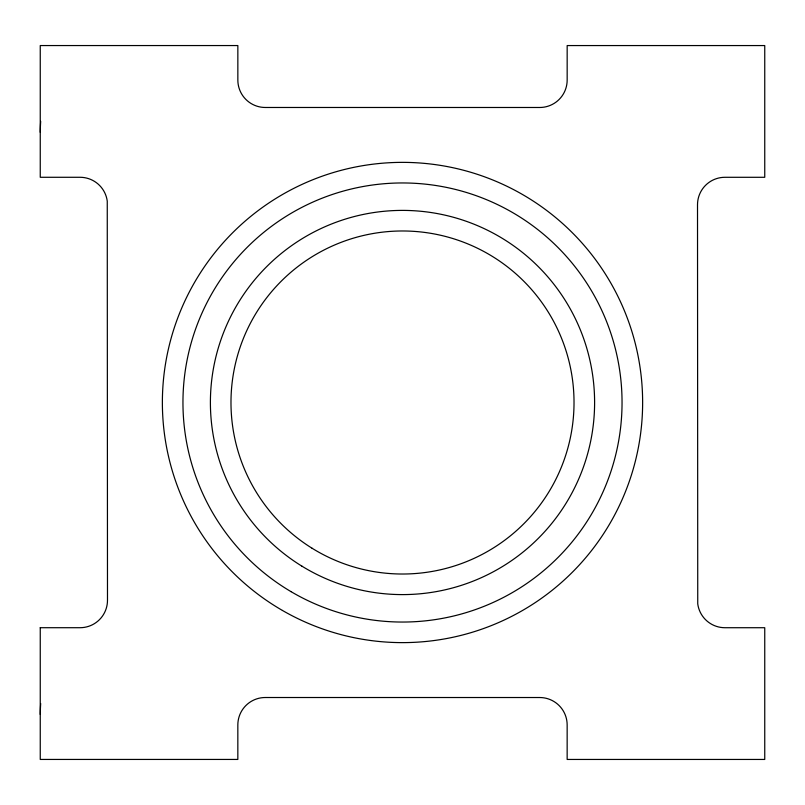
<?xml version="1.0" encoding="UTF-8"?>
<svg xmlns="http://www.w3.org/2000/svg" width="805" height="805" viewBox="0 0 805 805"><rect width="100%" height="100%" fill="white"/><g stroke="black" fill="none" stroke-linecap="round" stroke-linejoin="round"><path stroke-width="1.21" d="M40.27 714.458A29.845 3.029 -84.1 0 1 40.683 703.51M40.27 132.312A29.845 3.029 -84.1 0 1 40.683 121.354M40.25 627.709L40.25 759.437L237.837 759.437L237.837 724.953A27.44 27.44 0 0 1 265.288 697.512L539.712 697.522A27.44 27.44 0 0 1 567.153 724.963L567.153 759.447L764.75 759.447L764.75 627.719L724.953 627.719A27.44 27.44 0 0 1 697.744 603.861L697.512 204.732A27.44 27.44 0 0 1 724.953 177.291L764.75 177.291L764.75 45.563L567.163 45.563L567.163 80.047A27.44 27.44 0 0 1 539.712 107.488L265.288 107.478A27.44 27.44 0 0 1 237.847 80.037L237.847 45.553L40.25 45.553L40.25 177.281L80.047 177.281A27.44 27.44 0 0 1 107.256 201.139L107.488 600.268A27.44 27.44 0 0 1 80.047 627.709L40.25 627.709M282.434 610.452A240.132 240.132 0 0 0 642.632 402.5A240.132 240.132 0 0 0 282.434 194.538A240.132 240.132 0 0 0 282.434 610.452M312.078 548.245A171.515 171.515 0 0 0 573.935 407.934A171.515 171.515 0 0 0 321.487 251.321A171.515 171.515 0 0 0 312.078 548.245M291.068 591.665A219.544 219.544 0 0 0 622.034 404.422A219.544 219.544 0 0 0 294.399 211.413A219.544 219.544 0 0 0 291.068 591.665M301.976 566.197A192.103 192.103 0 0 0 594.533 407.702A192.103 192.103 0 0 0 310.992 233.591A192.103 192.103 0 0 0 301.976 566.197"/></g></svg>
